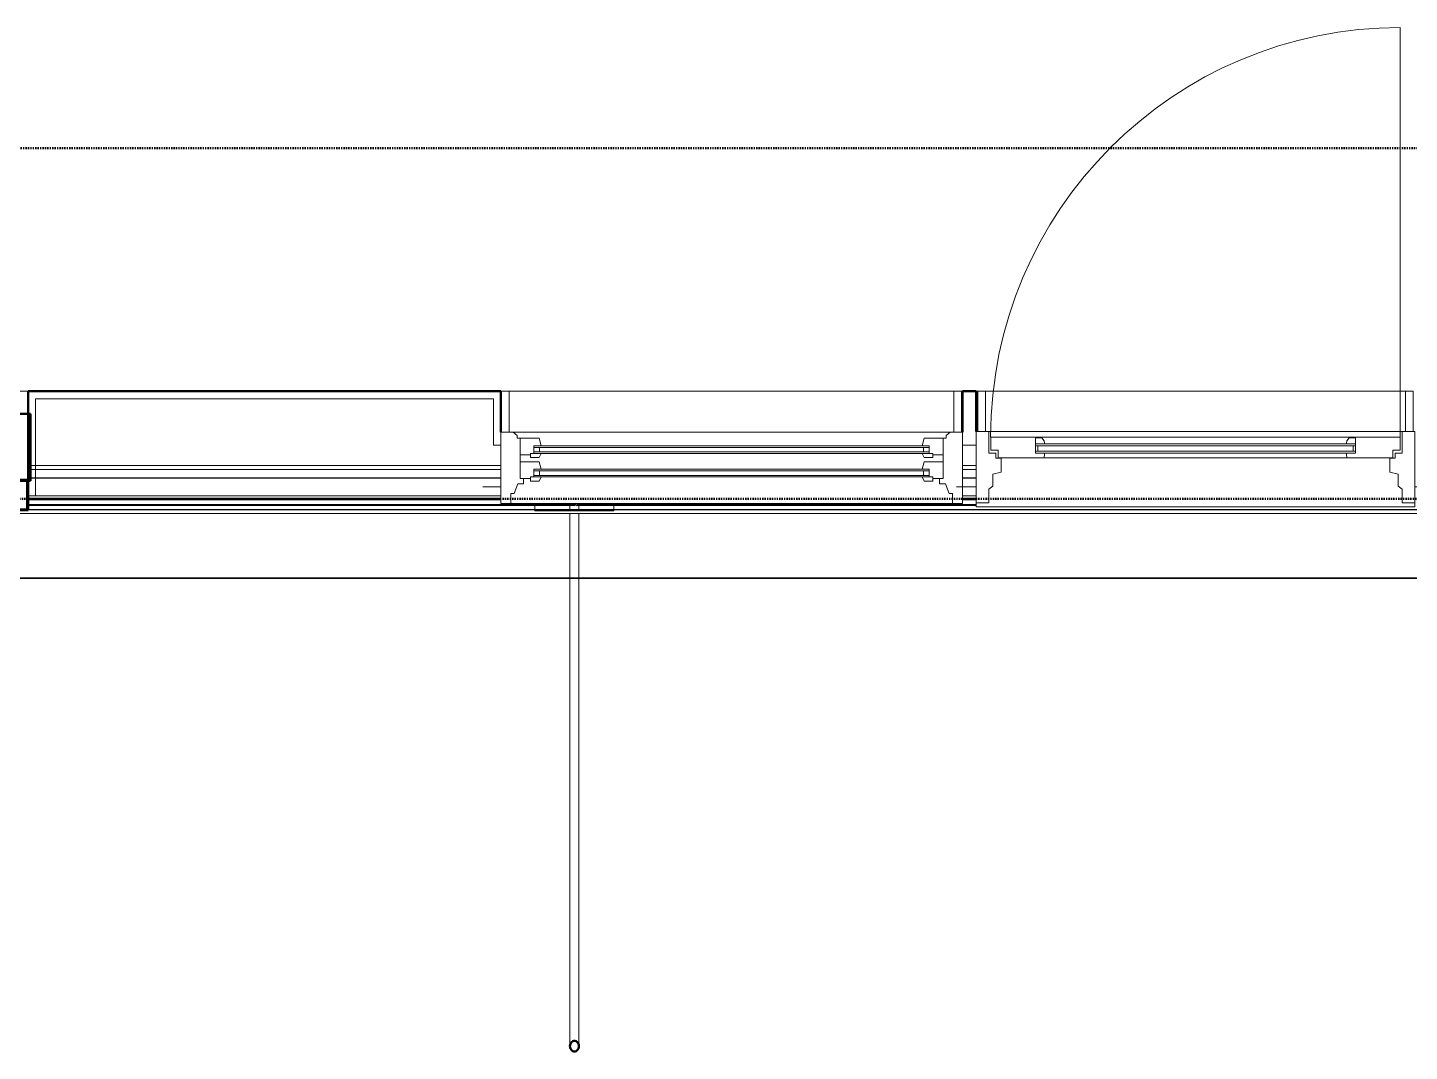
# Model space of a CAD drawing. Header units: inches. Extents: x -4235 to -464, y 9767 to 12347.
# Drawn here: x -3751.7 to -3637.9, y 9934.7 to 10019 of the extents above; entities that cross this region are included whole.
import ezdxf

# ---------------------------------------------------------------- set-up
doc = ezdxf.new("R2010")
doc.units = ezdxf.units.IN
doc.header["$MEASUREMENT"] = 0
doc.linetypes.add('Dash 1_16_', pattern=[0.125, 0.0625, -0.0625])
for name, color, linetype, lineweight in [('A-DOOR-5', 31, 'Continuous', 9), ('A-DOOR-6', 31, 'Continuous', 20), ('A-DOOR-FRAM', 31, 'Continuous', 9), ('A-DOOR-FRAM-3', 31, 'Continuous', 20), ('A-DOOR-GLAZ', 31, 'Continuous', 9), ('A-GLAZ-1', 151, 'Continuous', 9), ('A-GLAZ-2', 151, 'Continuous', 20), ('A-GLAZ-CWMG', 51, 'Continuous', 9), ('A-GLAZ-CWMG-1', 51, 'Continuous', 50), ('A-WALL', 113, 'Continuous', 13), ('A-WALL-5', 113, 'Continuous', 9), ('A-WALL-6', 113, 'Continuous', 50), ('C-PROP-LINE-1', 91, 'Dash 1_16_', 50)]:
    doc.layers.add(name, color=color, linetype=linetype, lineweight=lineweight)

# ---------------------------------------------------------------- blocks, each defined once
blk = doc.blocks.new('Basic Wall _ EXT - FIBER CEMENT - LARGE - ___-2162463-BACKGROUND - RCP - 3RD FLOOR')
at = {"layer": 'A-WALL-5'}
for p, q in [((-3751.52, 9981.94), (-3751.09, 9981.94)), ((-3751.09, 9981.94), (-3751.52, 9981.94)), ((-3712.75, 9981.91), (-3751.52, 9981.91)), ((-3712.75, 9981.91), (-3751.52, 9981.91)), ((-3751.09, 9981.94), (-3712.75, 9981.94)), ((-3712.75, 9981.94), (-3751.09, 9981.94)), ((-3674.72, 9981.94), (-3673.59, 9981.94)), ((-3673.59, 9981.94), (-3674.72, 9981.94)), ((-3673.59, 9981.91), (-3674.7, 9981.91)), ((-3673.59, 9981.91), (-3674.7, 9981.91)), ((-3861.93, 9978.98), (-2067.92, 9978.98)), ((-2177.12, 9979.32), (-3751.71, 9979.32)), ((-2177.12, 9979.31), (-3751.71, 9979.31)), ((-2177.12, 9979.31), (-3751.71, 9979.31)), ((-2177.12, 9979.3), (-3751.71, 9979.3)), ((-2177.12, 9979.28), (-3751.71, 9979.28)), ((-2177.12, 9979.28), (-3751.71, 9979.28))]:
    blk.add_line(p, q, dxfattribs=at)
blk = doc.blocks.new('Basic Wall _ EXT - FIBER CEMENT - SMALL - ___-2145937-BACKGROUND - RCP - 3RD FLOOR')
at = {"layer": 'A-WALL-5'}
for p, q in [((-3738.57, 9982.61), (-3751.52, 9982.61)), ((-3738.57, 9982.61), (-3751.52, 9982.61)), ((-3712.75, 9982.61), (-3738.56, 9982.61)), ((-3712.75, 9982.61), (-3738.56, 9982.61)), ((-3673.59, 9982.61), (-3674.72, 9982.61)), ((-3673.59, 9982.61), (-3674.72, 9982.61)), ((-3712.75, 9980.19), (-3751.71, 9980.19)), ((-3712.75, 9980.19), (-3751.71, 9980.19)), ((-3751.71, 9980.11), (-3712.75, 9980.11)), ((-3709.94, 9979.73), (-3751.71, 9979.73)), ((-3709.94, 9979.66), (-3751.71, 9979.66)), ((-3709.85, 9979.73), (-3709.94, 9979.73)), ((-3709.85, 9979.66), (-3709.94, 9979.66)), ((-3707.07, 9979.73), (-3709.83, 9979.73)), ((-3707.07, 9979.66), (-3709.83, 9979.66)), ((-3706.96, 9979.73), (-3707.01, 9979.73)), ((-3706.96, 9979.66), (-3707.01, 9979.66)), ((-3706.88, 9979.73), (-3706.95, 9979.73)), ((-3706.88, 9979.66), (-3706.95, 9979.66)), ((-3706.79, 9979.73), (-3706.88, 9979.73)), ((-3706.79, 9979.66), (-3706.88, 9979.66)), ((-3706.69, 9979.73), (-3706.79, 9979.73)), ((-3706.69, 9979.66), (-3706.79, 9979.66)), ((-3706.59, 9979.73), (-3706.69, 9979.73)), ((-3706.59, 9979.66), (-3706.69, 9979.66)), ((-3706.54, 9979.73), (-3706.59, 9979.73)), ((-3706.5, 9979.66), (-3706.56, 9979.66)), ((-3706.43, 9979.73), (-3706.5, 9979.73)), ((-3706.43, 9979.66), (-3706.5, 9979.66)), ((-3706.37, 9979.73), (-3706.42, 9979.73)), ((-3706.37, 9979.66), (-3706.42, 9979.66)), ((-3703.55, 9979.73), (-3706.32, 9979.73)), ((-3703.55, 9979.66), (-3706.32, 9979.66)), ((-3703.44, 9979.73), (-3703.53, 9979.73)), ((-3703.44, 9979.66), (-3703.53, 9979.66)), ((-3673.59, 9979.73), (-3703.44, 9979.73)), ((-3673.59, 9979.66), (-3703.44, 9979.66)), ((-3673.59, 9980.19), (-3674.72, 9980.19)), ((-3673.59, 9980.19), (-3674.72, 9980.19)), ((-3674.72, 9980.11), (-3673.59, 9980.11)), ((-3867.29, 9973.63), (-3707.06, 9973.63)), ((-3707.06, 9973.63), (-3867.29, 9973.63)), ((-3707.06, 9973.7), (-3867.21, 9973.7)), ((-3707.06, 9973.7), (-3867.21, 9973.7)), ((-3706.96, 9973.7), (-3707.01, 9973.7)), ((-3706.96, 9973.7), (-3707.01, 9973.7)), ((-3707.01, 9973.63), (-3706.96, 9973.63)), ((-3706.96, 9973.63), (-3707.01, 9973.63)), ((-3706.88, 9973.7), (-3706.95, 9973.7)), ((-3706.88, 9973.7), (-3706.95, 9973.7)), ((-3706.95, 9973.63), (-3706.88, 9973.63)), ((-3706.88, 9973.63), (-3706.95, 9973.63)), ((-3706.79, 9973.7), (-3706.87, 9973.7)), ((-3706.79, 9973.7), (-3706.87, 9973.7)), ((-3706.87, 9973.63), (-3706.79, 9973.63)), ((-3706.79, 9973.63), (-3706.87, 9973.63)), ((-3706.7, 9973.7), (-3706.78, 9973.7)), ((-3706.7, 9973.7), (-3706.78, 9973.7)), ((-3706.78, 9973.63), (-3706.7, 9973.63)), ((-3706.7, 9973.63), (-3706.78, 9973.63)), ((-3706.6, 9973.7), (-3706.68, 9973.7)), ((-3706.6, 9973.7), (-3706.68, 9973.7)), ((-3706.68, 9973.63), (-3706.6, 9973.63)), ((-3706.6, 9973.63), (-3706.68, 9973.63)), ((-3706.51, 9973.7), (-3706.59, 9973.7)), ((-3706.51, 9973.7), (-3706.59, 9973.7)), ((-3706.59, 9973.63), (-3706.51, 9973.63)), ((-3706.51, 9973.63), (-3706.59, 9973.63)), ((-3706.43, 9973.7), (-3706.5, 9973.7)), ((-3706.43, 9973.7), (-3706.5, 9973.7)), ((-3706.5, 9973.63), (-3706.43, 9973.63)), ((-3706.43, 9973.63), (-3706.5, 9973.63)), ((-3706.37, 9973.7), (-3706.42, 9973.7)), ((-3706.37, 9973.7), (-3706.42, 9973.7)), ((-3706.42, 9973.63), (-3706.37, 9973.63)), ((-3706.37, 9973.63), (-3706.42, 9973.63)), ((-3603.57, 9973.7), (-3706.32, 9973.7)), ((-3603.57, 9973.7), (-3706.32, 9973.7)), ((-3706.32, 9973.63), (-3603.57, 9973.63)), ((-3603.57, 9973.63), (-3706.32, 9973.63))]:
    blk.add_line(p, q, dxfattribs=at)
blk = doc.blocks.new('Window-Double_Hung-Andersen-400_Series-Tilt_Wash - DOUBLE HUNG - COTTAGE - 3RD FLOOR-2889114-BACKGROUND - RCP - 3RD FLOOR')
at = {"layer": 'A-GLAZ-1'}
for p, q in [((-16.29, 2.5), (-15.7, 2.5)), ((-15.82, 2.5), (-15.82, 2.12)), ((-15.7, 2.63), (15.7, 2.63)), ((-15.7, 2.5), (15.7, 2.5)), ((16.29, 2.5), (15.7, 2.5)), ((15.82, 2.5), (15.82, 2.12)), ((-16.29, 2.12), (-15.7, 2.12)), ((-15.7, 2.12), (15.7, 2.12)), ((-15.7, 2), (15.7, 2)), ((16.29, 2.12), (15.7, 2.12)), ((-16.29, 0.56), (-15.7, 0.56)), ((-16.29, 0.19), (-15.7, 0.19)), ((-15.82, 0.56), (-15.82, 0.19)), ((-15.7, 0.69), (15.7, 0.69)), ((-15.7, 0.56), (15.7, 0.56)), ((-15.7, 0.19), (15.7, 0.19)), ((-15.7, 0.06), (15.7, 0.06)), ((16.29, 0.56), (15.7, 0.56)), ((16.29, 0.19), (15.7, 0.19)), ((15.82, 0.56), (15.82, 0.19)), ((18.95, -1.06), (-18.95, -1.06)), ((-18.95, -1.06), (-18.95, -4.44)), ((-18.32, -1.06), (-18.32, -4.44)), ((18.32, -1.06), (18.32, -4.44)), ((18.95, -4.44), (18.95, -1.06)), ((-19.01, -2.44), (-19.01, -3.94)), ((-19.01, -2.44), (-18.95, -2.44)), ((18.95, -2.44), (19.01, -2.44)), ((19.01, -3.94), (19.01, -2.44)), ((-19.01, -3.94), (-18.95, -3.94)), ((-18.95, -4.44), (18.95, -4.44)), ((18.95, -3.94), (19.01, -3.94))]:
    blk.add_line(p, q, dxfattribs=at)
at = {"layer": 'A-GLAZ-2'}
for p, q in [((19.01, 4.81), (-19.01, 4.81)), ((-19.01, 4.81), (-19.01, -1.06)), ((-18.2, 4.81), (-18.2, 4)), ((18.2, 4.81), (18.2, 4)), ((19.01, -1.06), (19.01, 4.81)), ((-19.01, 3.44), (-20.15, 3.44)), ((-18.2, 4), (-17.92, 4)), ((-17.92, 4), (-17.61, 3.19)), ((17.92, 4), (17.61, 3.19)), ((18.2, 4), (17.92, 4)), ((19.01, 3.44), (20.51, 3.44)), ((-17.61, 3.19), (-17.14, 3.19)), ((-17.42, 2.75), (-16.57, 2.75)), ((-17.42, 2.75), (-17.42, -0.56)), ((-17.14, 3.19), (-17.14, 2.75)), ((-15.86, 2.97), (-16.57, 2.97)), ((-16.57, 2.63), (-16.57, 2.97)), ((-15.7, 2.63), (-16.57, 2.63)), ((-16.29, 2.63), (-16.29, 2)), ((-15.86, 2.97), (-15.7, 2.63)), ((15.86, 2.97), (15.7, 2.63)), ((15.7, 2.63), (16.57, 2.63)), ((15.86, 2.97), (16.57, 2.97)), ((16.29, 2.63), (16.29, 2)), ((16.57, 2.63), (16.57, 2.97)), ((17.42, 2.75), (16.57, 2.75)), ((17.14, 3.19), (17.14, 2.75)), ((17.61, 3.19), (17.14, 3.19)), ((17.42, 2.75), (17.42, -0.56)), ((-17.42, 1.37), (-15.86, 1.37)), ((-15.7, 2), (-16.29, 2)), ((-15.86, 1.37), (-15.7, 2)), ((15.7, 2), (16.29, 2)), ((15.86, 1.37), (15.7, 2)), ((17.42, 1.37), (15.86, 1.37)), ((-17.42, 0.81), (-16.57, 0.81)), ((-15.86, 1.03), (-16.57, 1.03)), ((-16.57, 0.69), (-16.57, 1.03)), ((-15.7, 0.69), (-16.57, 0.69)), ((-16.29, 0.69), (-16.29, 0.06)), ((-15.7, 0.06), (-16.29, 0.06)), ((-15.86, 1.03), (-15.7, 0.69)), ((-15.86, -0.56), (-15.7, 0.06)), ((15.86, 1.03), (15.7, 0.69)), ((15.7, 0.69), (16.57, 0.69)), ((15.7, 0.06), (16.29, 0.06)), ((15.86, -0.56), (15.7, 0.06)), ((15.86, 1.03), (16.57, 1.03)), ((16.29, 0.69), (16.29, 0.06)), ((16.57, 0.69), (16.57, 1.03)), ((17.42, 0.81), (16.57, 0.81)), ((-19.01, -1.06), (19.01, -1.06)), ((-17.67, -0.78), (-18, -1.06)), ((-17.67, -0.78), (-17.67, -0.56)), ((-17.67, -0.56), (-15.86, -0.56)), ((17.67, -0.56), (15.86, -0.56)), ((17.67, -0.78), (17.67, -0.56)), ((17.67, -0.78), (18, -1.06))]:
    blk.add_line(p, q, dxfattribs=at)
blk = doc.blocks.new('Rectangular Mullion - Profile_Polycarbonate_Upper and left-2704980-BACKGROUND - RCP - 3RD FLOOR')
at = {"layer": 'A-GLAZ-CWMG-1'}
for p, q in [((0, 1.29), (-2.75, 1.29)), ((-2.75, 1.29), (-2.75, 0.79)), ((-2.69, 0.85), (-2.69, 1.22)), ((-2.69, 1.22), (-0.06, 1.22)), ((-0.06, 1.22), (-0.06, -1.15)), ((0, -1.21), (0, 1.29)), ((-2.75, 0.79), (-2.5, 0.79)), ((-2.5, 0.85), (-2.69, 0.85)), ((-2.5, 0.79), (-2.5, 0.85)), ((-2.5, -0.79), (-2.75, -0.79)), ((-2.75, -0.79), (-2.75, -1.21)), ((-2.69, -1.15), (-2.69, -0.85)), ((-2.69, -0.85), (-2.5, -0.85)), ((-2.5, -0.85), (-2.5, -0.79)), ((-2.75, -1.21), (0, -1.21)), ((-0.06, -1.15), (-2.69, -1.15))]:
    blk.add_line(p, q, dxfattribs=at)
blk = doc.blocks.new('Rectangular Mullion - Stud - Vertical-2193585-BACKGROUND - RCP - 3RD FLOOR')
at = {"layer": 'A-GLAZ-CWMG-1'}
for p, q in [((0, 2.75), (-1.5, 2.75)), ((-1.5, 2.75), (-1.5, -2.75)), ((0, -2.75), (0, 2.75)), ((-1.5, -2.75), (0, -2.75))]:
    blk.add_line(p, q, dxfattribs=at)
blk = doc.blocks.new('Door-Inswing-Andersen-400_Series-Single - 3_ 0-1_8_ x 6_ 7-1_2_ - 3rd floor-2896229-BACKGROUND - RCP - 3RD FLOOR')
at = {"layer": 'A-DOOR-5'}
blk.add_line((16.87, 0.66), (16.87, 34.41), dxfattribs=at)
blk.add_arc((16.87, 0.66), 33.75, 90, 180, dxfattribs=at)
at = {"layer": 'A-DOOR-6'}
for p, q in [((-16.87, -0.41), (-16.87, 0.66)), ((-16.87, 0.66), (-12.44, 0.66)), ((-13.19, 0.66), (-13.19, -0.66)), ((-13.19, 0.66), (-13.19, 0.59)), ((-13.19, 0.59), (-12.67, 0.59)), ((-12.44, 0.09), (-13.19, 0.09)), ((-12.67, 0.59), (-12.47, 0.34)), ((-12.47, 0.34), (-12.44, 0.16)), ((12.44, 0.66), (-12.44, 0.66)), ((-12.44, 0.16), (-12.44, 0.09)), ((16.87, 0.66), (12.44, 0.66)), ((12.47, 0.34), (12.44, 0.16)), ((12.44, 0.16), (12.44, 0.09)), ((12.44, 0.09), (13.19, 0.09)), ((12.67, 0.59), (12.47, 0.34)), ((13.19, 0.59), (12.67, 0.59)), ((13.19, 0.66), (13.19, -0.66)), ((13.19, 0.66), (13.19, 0.59)), ((16.87, -0.41), (16.87, 0.66)), ((-16.26, -0.42), (-16.87, -0.41)), ((-16.26, -1.06), (-16.26, -0.42)), ((-16.26, -1.06), (-12.44, -1.06)), ((-13.19, -0.66), (-12.44, -0.66)), ((-12.44, -0.75), (-12.47, -1.06)), ((-12.44, -0.66), (-12.44, -0.75)), ((12.44, -1.06), (-12.44, -1.06)), ((12.44, -0.66), (12.44, -0.75)), ((13.19, -0.66), (12.44, -0.66)), ((12.44, -0.75), (12.47, -1.06)), ((16.26, -1.06), (12.44, -1.06)), ((16.26, -0.42), (16.87, -0.41)), ((16.26, -1.06), (16.26, -0.42))]:
    blk.add_line(p, q, dxfattribs=at)
at = {"layer": 'A-DOOR-FRAM'}
for p, q in [((-17.94, 4.44), (-17.31, 4.44)), ((-17.94, 1.12), (-17.94, 4.44)), ((-17.31, 4.44), (-17.31, 1.12)), ((17.31, 4.44), (17.94, 4.44)), ((17.31, 1.12), (17.31, 4.44)), ((17.94, 4.44), (17.94, 1.12)), ((-17.31, 1.12), (-17.94, 1.12)), ((17.94, 1.12), (17.31, 1.12))]:
    blk.add_line(p, q, dxfattribs=at)
at = {"layer": 'A-DOOR-FRAM-3'}
for p, q in [((-18.06, -4.75), (-18.06, 1.12)), ((-18.06, 1.12), (-17.03, 1.12)), ((-17.69, 1.12), (-18.06, 1.12)), ((-18.06, 1.12), (18.06, 1.12)), ((-18.06, -5.09), (-18.06, 1.12)), ((-17.03, 1.12), (-17.03, -0.66)), ((17.03, 1.12), (17.03, -0.66)), ((18.06, 1.12), (17.03, 1.12)), ((18.06, -4.75), (18.06, 1.12)), ((18.06, 1.12), (18.06, -5.09)), ((-17.03, -0.66), (-16.45, -0.66)), ((-16.45, -0.66), (-16.45, -1.09)), ((-16.45, -1.09), (-16, -1.09)), ((-16, -1.09), (-16, -2.23)), ((16.45, -1.09), (16, -1.09)), ((16, -1.09), (16, -2.23)), ((16.45, -0.66), (16.45, -1.09)), ((17.03, -0.66), (16.45, -0.66)), ((-16, -2.23), (-16.69, -2.39)), ((16, -2.23), (16.69, -2.39)), ((-16.69, -3.39), (-17.03, -3.63)), ((-16.69, -2.39), (-16.69, -3.39)), ((16.69, -2.39), (16.69, -3.39)), ((16.69, -3.39), (17.03, -3.63)), ((-19.69, -3.44), (-18.06, -3.44)), ((-17.03, -3.63), (-17.03, -4.75)), ((17.03, -3.63), (17.03, -4.75)), ((19.69, -3.44), (18.06, -3.44)), ((-18.06, -4.75), (-17.03, -4.75)), ((18.06, -5.09), (-18.06, -5.09)), ((18.06, -4.75), (17.03, -4.75))]:
    blk.add_line(p, q, dxfattribs=at)
at = {"layer": 'A-DOOR-GLAZ'}
for p, q in [((12.44, 0.09), (-12.44, 0.09)), ((-13.19, -0.06), (-12.44, -0.06)), ((-12.44, -0.5), (-13.19, -0.5)), ((-12.98, -0.5), (-12.98, -0.06)), ((12.44, -0.06), (-12.44, -0.06)), ((12.44, -0.5), (-12.44, -0.5)), ((12.44, -0.66), (-12.44, -0.66)), ((13.19, -0.06), (12.44, -0.06)), ((12.44, -0.5), (13.19, -0.5)), ((12.98, -0.5), (12.98, -0.06))]:
    blk.add_line(p, q, dxfattribs=at)
blk = doc.blocks.new('Walls 55 - Walls 1-2574104-BACKGROUND - RCP - 3RD FLOOR')
at = {"layer": 'A-WALL-5'}
for p, q in [((-3709.94, 9979.32), (-3709.94, 9979.81)), ((-3707.07, 9979.32), (-3707.07, 9979.81)), ((-3706.32, 9979.81), (-3706.32, 9979.32)), ((-3703.44, 9979.81), (-3703.44, 9979.32)), ((-3709.94, 9979.2), (-3709.94, 9979.31)), ((-3709.94, 9979.2), (-3706.69, 9979.2)), ((-3709.83, 9979.2), (-3709.94, 9979.2)), ((-3708.99, 9979.2), (-3709.83, 9979.2)), ((-3707.53, 9979.2), (-3708.99, 9979.2)), ((-3707.07, 9979.2), (-3707.53, 9979.2)), ((-3707.07, 9979.2), (-3707.07, 9979.31)), ((-3707.07, 9935.09), (-3707.07, 9978.99)), ((-3706.96, 9979.2), (-3707.02, 9979.2)), ((-3706.88, 9979.2), (-3706.96, 9979.2)), ((-3706.79, 9979.2), (-3706.88, 9979.2)), ((-3706.69, 9979.2), (-3706.79, 9979.2)), ((-3706.69, 9979.2), (-3703.44, 9979.2)), ((-3706.59, 9979.2), (-3706.69, 9979.2)), ((-3706.5, 9979.2), (-3706.59, 9979.2)), ((-3706.42, 9979.2), (-3706.5, 9979.2)), ((-3706.36, 9979.2), (-3706.42, 9979.2)), ((-3706.32, 9979.31), (-3706.32, 9979.2)), ((-3706.32, 9978.99), (-3706.32, 9935.09)), ((-3705.85, 9979.2), (-3706.31, 9979.2)), ((-3705.07, 9979.2), (-3705.85, 9979.2)), ((-3703.55, 9979.2), (-3705.07, 9979.2)), ((-3703.44, 9979.2), (-3703.55, 9979.2)), ((-3703.44, 9979.31), (-3703.44, 9979.2))]:
    blk.add_line(p, q, dxfattribs=at)
at = {"layer": 'A-WALL-6', "flags": 128}
for points in [[(-3707.07, 9935.09), (-3707.05, 9935.19), (-3707.02, 9935.29), (-3706.97, 9935.37), (-3706.9, 9935.44), (-3706.82, 9935.49), (-3706.74, 9935.52), (-3706.65, 9935.52), (-3706.56, 9935.49), (-3706.48, 9935.44), (-3706.41, 9935.37), (-3706.36, 9935.29), (-3706.33, 9935.19), (-3706.32, 9935.09)], [(-3706.32, 9935.09), (-3706.33, 9934.98), (-3706.36, 9934.89), (-3706.41, 9934.8), (-3706.48, 9934.73), (-3706.56, 9934.68), (-3706.65, 9934.66), (-3706.74, 9934.66), (-3706.82, 9934.68), (-3706.9, 9934.73), (-3706.97, 9934.8), (-3707.02, 9934.89), (-3707.05, 9934.98), (-3707.07, 9935.09)]]:
    blk.add_lwpolyline(points, dxfattribs=at)
blk = doc.blocks.new('Family - ___-2835860-BACKGROUND - RCP - 3RD FLOOR')
at = {"layer": 'C-PROP-LINE-1'}
blk.add_line((-2636.92, 9980.19), (-3860.72, 9980.19), dxfattribs=at)
blk = doc.blocks.new('Family - ___-2835903-BACKGROUND - RCP - 3RD FLOOR')
at = {"layer": 'C-PROP-LINE-1'}
blk.add_line((-2096.82, 10009.09), (-3831.82, 10009.09), dxfattribs=at)
blk = doc.blocks.new('Family - ___-2835932-BACKGROUND - RCP - 3RD FLOOR')
at = {"layer": 'C-PROP-LINE-1'}
blk.add_line((-2067.92, 9980.19), (-3860.72, 9980.19), dxfattribs=at)

msp = doc.modelspace()

# ---------------------------------------------------------------- linework, layer by layer
at = {"layer": 'A-WALL'}
for p, q in [((-3751.09, 9988.44), (-3713.37, 9988.44)), ((-3751.09, 9980.44), (-3751.09, 9988.44)), ((-3713.37, 9988.44), (-3713.37, 9984.63)), ((-3712.75, 9984.63), (-3713.37, 9984.63)), ((-3673.59, 9984.63), (-3674.72, 9984.63)), ((-3712.75, 9982.94), (-3751.09, 9982.94)), ((-3712.75, 9981.94), (-3751.09, 9981.94)), ((-3673.59, 9982.94), (-3674.72, 9982.94)), ((-3673.59, 9981.94), (-3674.72, 9981.94)), ((-3751.71, 9980.44), (-3712.75, 9980.44)), ((-3673.59, 9980.44), (-3674.72, 9980.44))]:
    msp.add_line(p, q, dxfattribs=at)
at = {"layer": 'A-WALL-5'}
for p, q in [((-3856.29, 9989.06), (-3712.69, 9989.06)), ((-3674.72, 9989.06), (-3674.79, 9989.06)), ((-3673.59, 9989.06), (-3673.46, 9989.06)), ((-3638.21, 9989.06), (-3672.84, 9989.06)), ((-3751.52, 9982.94), (-3751.09, 9982.94))]:
    msp.add_line(p, q, dxfattribs=at)
at = {"layer": 'A-WALL-6'}
for p, q in [((-3751.71, 9980.19), (-3751.71, 9989.06)), ((-3751.71, 9989.06), (-3712.75, 9989.06)), ((-3712.75, 9989.06), (-3712.75, 9985.69)), ((-3674.72, 9985.69), (-3674.72, 9989.06)), ((-3674.72, 9989.06), (-3673.59, 9989.06)), ((-3673.59, 9989.06), (-3673.59, 9985.75)), ((-3712.75, 9980.19), (-3751.71, 9980.19)), ((-3673.59, 9980.19), (-3674.72, 9980.19))]:
    msp.add_line(p, q, dxfattribs=at)

# ---------------------------------------------------------------- block references
at = {"layer": 'A-DOOR-5'}
msp.add_blockref('Door-Inswing-Andersen-400_Series-Single - 3_ 0-1_8_ x 6_ 7-1_2_ - 3rd floor-2896229-BACKGROUND - RCP - 3RD FLOOR', (-3655.52, 9984.63), dxfattribs=at)
at = {"layer": 'A-GLAZ-1', "rotation": 180}
msp.add_blockref('Window-Double_Hung-Andersen-400_Series-Tilt_Wash - DOUBLE HUNG - COTTAGE - 3RD FLOOR-2889114-BACKGROUND - RCP - 3RD FLOOR', (-3693.74, 9984.63), dxfattribs=at)
at = {"layer": 'A-GLAZ-CWMG', "extrusion": (0, 0, -1), "rotation": 180}
for name, p in [('Rectangular Mullion - Stud - Vertical-2193585-BACKGROUND - RCP - 3RD FLOOR', (3751.52, 9984.44)), ('Rectangular Mullion - Profile_Polycarbonate_Upper and left-2704980-BACKGROUND - RCP - 3RD FLOOR', (3751.71, 9980.54))]:
    msp.add_blockref(name, p, dxfattribs=at)
at = {"layer": 'A-WALL-5'}
for name in ['Basic Wall _ EXT - FIBER CEMENT - SMALL - ___-2145937-BACKGROUND - RCP - 3RD FLOOR', 'Basic Wall _ EXT - FIBER CEMENT - LARGE - ___-2162463-BACKGROUND - RCP - 3RD FLOOR', 'Walls 55 - Walls 1-2574104-BACKGROUND - RCP - 3RD FLOOR']:
    msp.add_blockref(name, (0, 0), dxfattribs=at)
at = {"layer": 'C-PROP-LINE-1'}
for name in ['Family - ___-2835860-BACKGROUND - RCP - 3RD FLOOR', 'Family - ___-2835932-BACKGROUND - RCP - 3RD FLOOR', 'Family - ___-2835903-BACKGROUND - RCP - 3RD FLOOR']:
    msp.add_blockref(name, (0, 0), dxfattribs=at)

doc.saveas('drawing.dxf')
